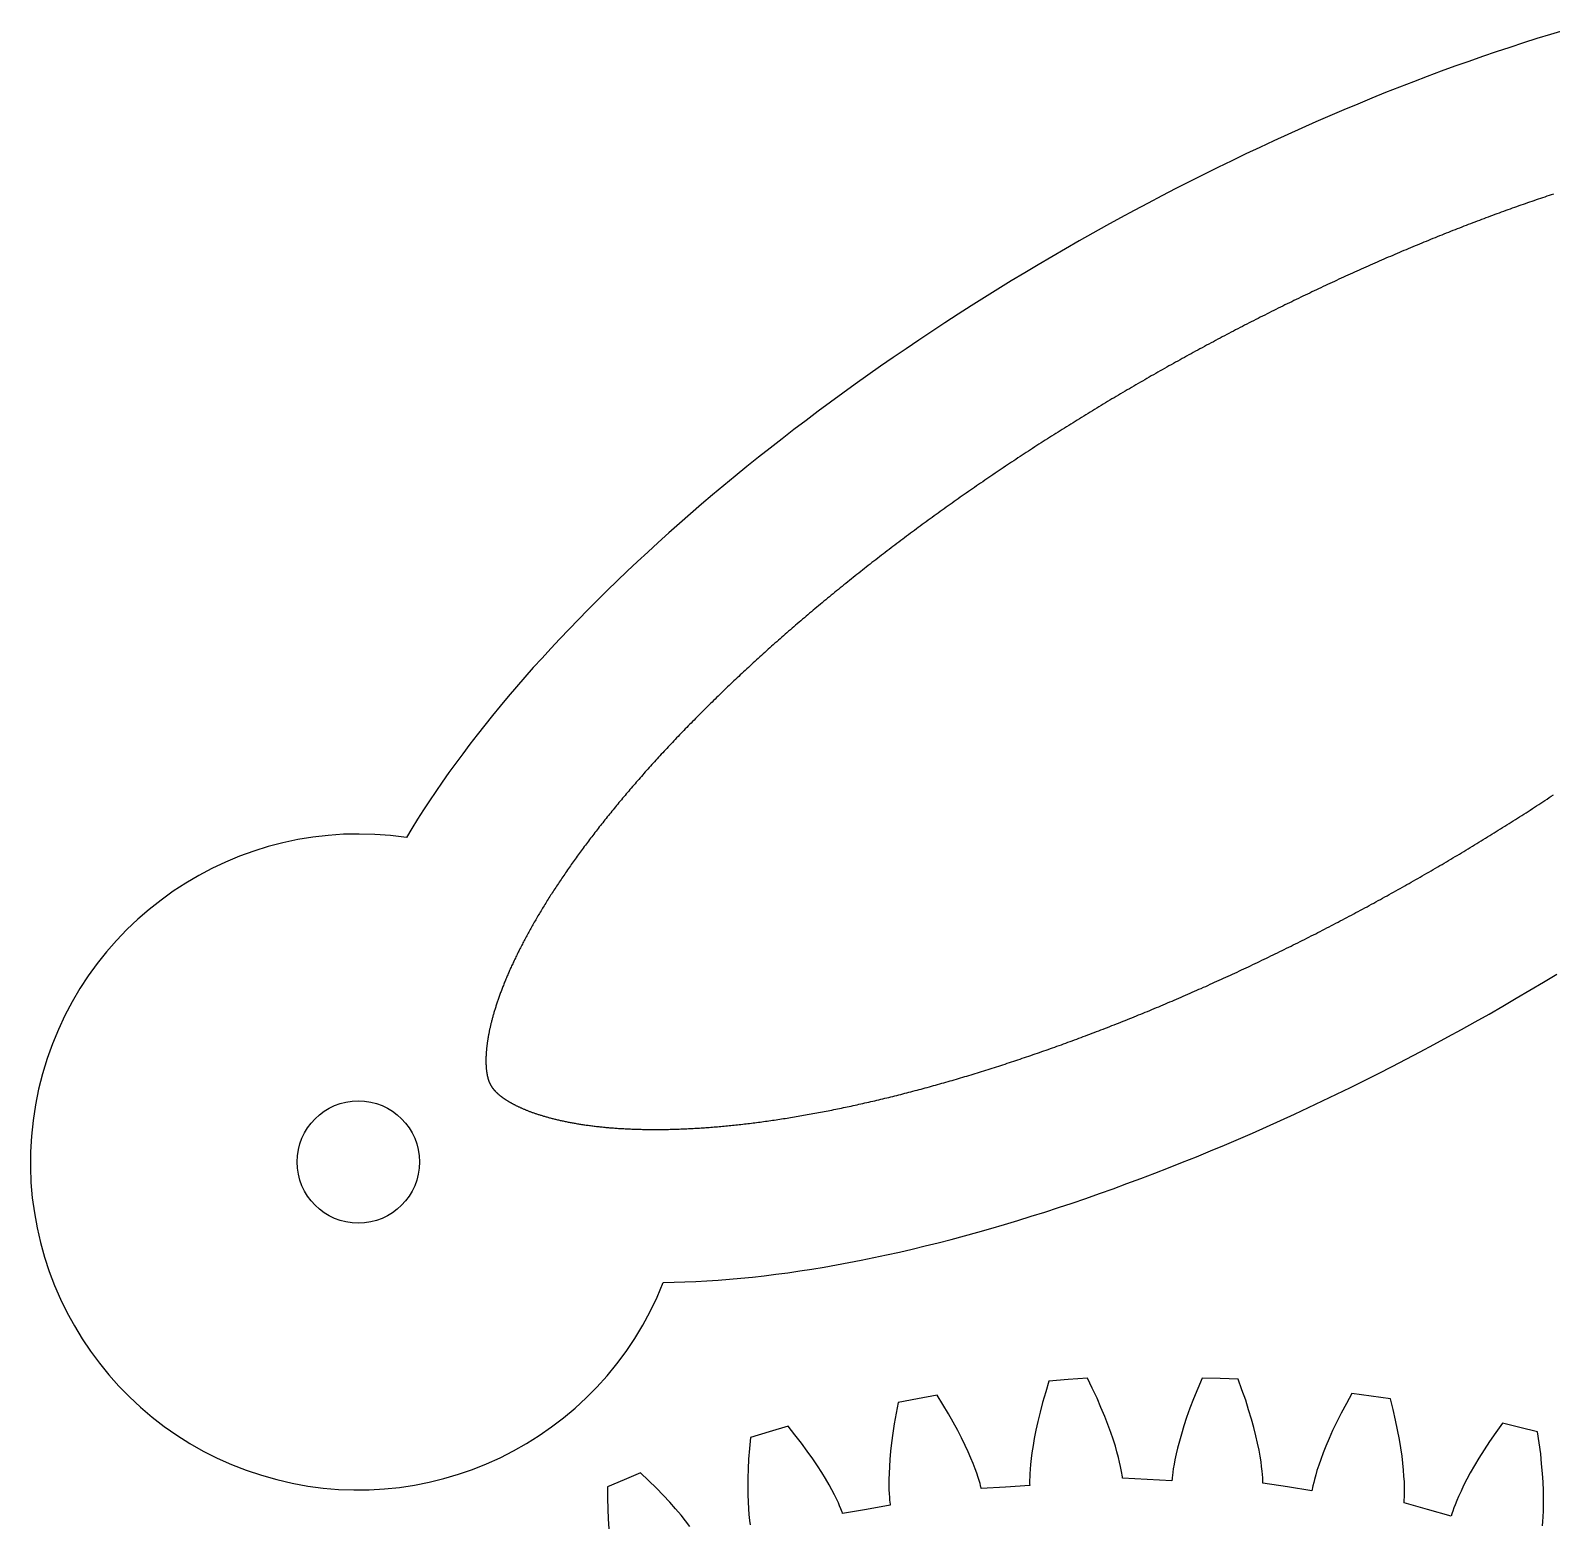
# Model space of a CAD drawing. Extents: x 0 to 210, y 0 to 154.
# Drawn here: x 0 to 69.6, y 73.4 to 141.7 of the extents above; entities that cross this region are included whole.
import ezdxf

# ---------------------------------------------------------------- set-up
doc = ezdxf.new("R2010")
doc.units = 0
doc.layers.get('0').update_dxf_attribs({"linetype": 'CONTINUOUS'})

msp = doc.modelspace()

# ---------------------------------------------------------------- linework, layer by layer
for points in [[(69.146, 73.334), (69.162, 73.544), (69.179, 73.754), (69.189, 74.024), (69.199, 74.294), (69.197, 74.625), (69.194, 74.955), (69.174, 75.345), (69.153, 75.736), (69.11, 76.184), (69.066, 76.633), (68.994, 77.139), (68.923, 77.645), (68.119, 77.839), (67.315, 78.033), (67.02, 77.616), (66.725, 77.199), (66.482, 76.82), (66.238, 76.44), (66.042, 76.103), (65.845, 75.765), (65.692, 75.472), (65.539, 75.179), (65.424, 74.934), (65.309, 74.689), (65.228, 74.495), (65.148, 74.301), (65.096, 74.16), (65.045, 74.019), (65.017, 73.933), (64.99, 73.847), (64.982, 73.818), (64.974, 73.789), (63.895, 74.092), (62.816, 74.395), (62.819, 74.424), (62.822, 74.454), (62.827, 74.543), (62.833, 74.632), (62.836, 74.781), (62.839, 74.93), (62.834, 75.138), (62.829, 75.347), (62.811, 75.614), (62.794, 75.881), (62.758, 76.207), (62.722, 76.532), (62.663, 76.915), (62.604, 77.297), (62.517, 77.736), (62.43, 78.174), (62.311, 78.665), (62.191, 79.157), (61.308, 79.272), (60.425, 79.387), (60.183, 78.942), (59.941, 78.498), (59.745, 78.097), (59.549, 77.695), (59.394, 77.341), (59.239, 76.986), (59.121, 76.681), (59.003, 76.375), (58.918, 76.121), (58.832, 75.867), (58.774, 75.667), (58.716, 75.467), (58.681, 75.322), (58.645, 75.178), (58.628, 75.09), (58.61, 75.003), (58.606, 74.973), (58.601, 74.944), (57.482, 75.122), (56.362, 75.299), (56.362, 75.33), (56.362, 75.36), (56.358, 75.451), (56.355, 75.542), (56.342, 75.693), (56.329, 75.843), (56.302, 76.054), (56.275, 76.264), (56.229, 76.533), (56.183, 76.802), (56.112, 77.127), (56.041, 77.453), (55.941, 77.834), (55.841, 78.215), (55.707, 78.649), (55.572, 79.083), (55.399, 79.568), (55.226, 80.053), (54.4, 80.074), (53.575, 80.095), (53.377, 79.619), (53.179, 79.144), (53.023, 78.717), (52.867, 78.29), (52.748, 77.915), (52.628, 77.539), (52.541, 77.218), (52.454, 76.896), (52.395, 76.63), (52.335, 76.364), (52.297, 76.155), (52.26, 75.946), (52.239, 75.796), (52.219, 75.646), (52.21, 75.556), (52.202, 75.465), (52.2, 75.435), (52.199, 75.405), (51.07, 75.461), (49.941, 75.516), (49.938, 75.546), (49.935, 75.576), (49.922, 75.666), (49.909, 75.755), (49.881, 75.903), (49.852, 76.051), (49.804, 76.256), (49.756, 76.461), (49.683, 76.722), (49.609, 76.983), (49.506, 77.298), (49.403, 77.613), (49.265, 77.979), (49.127, 78.346), (48.949, 78.761), (48.772, 79.177), (48.551, 79.639), (48.33, 80.1), (47.451, 80.032), (46.572, 79.963), (46.425, 79.472), (46.278, 78.982), (46.167, 78.544), (46.057, 78.106), (45.977, 77.722), (45.898, 77.339), (45.845, 77.012), (45.792, 76.685), (45.76, 76.416), (45.728, 76.147), (45.712, 75.936), (45.697, 75.726), (45.692, 75.576), (45.687, 75.425), (45.688, 75.335), (45.689, 75.244), (45.69, 75.214), (45.692, 75.184), (44.583, 75.117), (43.474, 75.05), (43.468, 75.078), (43.462, 75.107), (43.44, 75.192), (43.418, 75.277), (43.376, 75.417), (43.334, 75.557), (43.267, 75.75), (43.199, 75.944), (43.102, 76.188), (43.004, 76.433), (42.873, 76.726), (42.741, 77.02), (42.57, 77.36), (42.4, 77.7), (42.186, 78.083), (41.973, 78.466), (41.712, 78.89), (41.451, 79.313), (40.564, 79.149), (39.676, 78.985), (39.584, 78.496), (39.492, 78.007), (39.43, 77.573), (39.368, 77.139), (39.33, 76.76), (39.292, 76.382), (39.274, 76.061), (39.256, 75.74), (39.253, 75.476), (39.249, 75.213), (39.255, 75.008), (39.262, 74.804), (39.272, 74.658), (39.283, 74.512), (39.293, 74.425), (39.303, 74.338), (39.308, 74.309), (39.312, 74.28), (38.224, 74.092), (37.135, 73.904), (37.126, 73.931), (37.117, 73.959), (37.086, 74.041), (37.055, 74.123), (36.997, 74.257), (36.94, 74.391), (36.851, 74.576), (36.763, 74.76), (36.638, 74.991), (36.514, 75.223), (36.35, 75.499), (36.185, 75.775), (35.977, 76.092), (35.768, 76.409), (35.512, 76.764), (35.255, 77.119), (34.947, 77.508), (34.638, 77.897), (33.777, 77.638), (32.915, 77.379), (32.872, 76.884), (32.829, 76.39), (32.811, 75.952), (32.793, 75.515), (32.794, 75.135), (32.795, 74.755), (32.81, 74.435), (32.825, 74.114), (32.849, 73.852), (32.873, 73.59), (32.9, 73.388)], [(30.15, 73.314), (29.947, 73.572), (29.745, 73.83), (29.491, 74.124), (29.237, 74.418), (28.929, 74.743), (28.621, 75.068), (28.255, 75.419), (27.889, 75.771), (27.134, 75.444), (26.379, 75.118), (26.385, 74.61), (26.39, 74.103), (26.416, 73.656), (26.442, 73.209)]]:
    msp.add_lwpolyline(points)
for points in [[(70.122, 141.74, 0), (69.508, 141.555, 0), (68.891, 141.365, 0), (68.272, 141.168, 0), (67.65, 140.966, 0), (67.027, 140.758, 0), (66.401, 140.545, 0), (65.773, 140.325, 0), (65.143, 140.101, 0), (64.512, 139.87, 0), (63.879, 139.634, 0), (63.244, 139.393, 0), (62.609, 139.146, 0), (61.972, 138.894, 0), (61.334, 138.636, 0), (60.695, 138.373, 0), (60.056, 138.105, 0), (59.416, 137.832, 0), (58.775, 137.554, 0), (58.134, 137.271, 0), (57.493, 136.983, 0), (56.852, 136.69, 0), (56.211, 136.392, 0), (55.571, 136.089, 0), (54.93, 135.782, 0), (54.291, 135.47, 0), (53.651, 135.153, 0), (53.013, 134.832, 0), (52.376, 134.506, 0), (51.739, 134.177, 0), (51.104, 133.842, 0), (50.471, 133.504, 0), (49.838, 133.162, 0), (49.208, 132.815, 0), (48.579, 132.464, 0), (47.952, 132.11, 0), (47.327, 131.752, 0), (46.704, 131.39, 0), (46.084, 131.024, 0), (45.466, 130.655, 0), (44.85, 130.282, 0), (44.237, 129.905, 0), (43.627, 129.526, 0), (43.021, 129.143, 0), (42.417, 128.757, 0), (41.816, 128.367, 0), (41.219, 127.975, 0), (40.625, 127.58, 0), (40.035, 127.182, 0), (39.449, 126.781, 0), (38.866, 126.377, 0), (38.288, 125.971, 0), (37.714, 125.563, 0), (37.144, 125.152, 0), (36.578, 124.738, 0), (36.017, 124.323, 0), (35.46, 123.905, 0), (34.908, 123.485, 0), (34.361, 123.064, 0), (33.819, 122.64, 0), (33.282, 122.214, 0), (32.751, 121.787, 0), (32.225, 121.359, 0), (31.704, 120.928, 0), (31.188, 120.497, 0), (30.679, 120.064, 0), (30.175, 119.63, 0), (29.677, 119.194, 0), (29.185, 118.758, 0), (28.699, 118.321, 0), (28.22, 117.883, 0), (27.746, 117.444, 0), (27.279, 117.004, 0), (26.819, 116.564, 0), (26.365, 116.124, 0), (25.918, 115.683, 0), (25.478, 115.242, 0), (25.045, 114.8, 0), (24.619, 114.359, 0), (24.199, 113.918, 0), (23.787, 113.476, 0), (23.383, 113.035, 0), (22.985, 112.594, 0), (22.596, 112.154, 0), (22.213, 111.714, 0), (21.838, 111.275, 0), (21.471, 110.836, 0), (21.112, 110.398, 0), (20.761, 109.961, 0), (20.417, 109.525, 0), (20.082, 109.091, 0), (19.755, 108.657, 0), (19.435, 108.224, 0), (19.124, 107.793, 0), (18.822, 107.363, 0), (18.527, 106.935, 0), (18.241, 106.509, 0), (17.964, 106.084, 0), (17.695, 105.661, 0), (17.435, 105.24, 0), (17.183, 104.82, 0)], [(69.647, 134.253, 0), (69.548, 134.22, 0), (69.45, 134.187, 0), (69.351, 134.154, 0), (69.253, 134.121, 0), (69.154, 134.088, 0), (69.055, 134.054, 0), (68.956, 134.021, 0), (68.857, 133.987, 0), (68.758, 133.953, 0), (68.659, 133.919, 0), (68.56, 133.884, 0), (68.461, 133.85, 0), (68.361, 133.815, 0), (68.262, 133.78, 0), (68.162, 133.745, 0), (68.063, 133.71, 0), (67.963, 133.675, 0), (67.864, 133.639, 0), (67.764, 133.604, 0), (67.664, 133.568, 0), (67.564, 133.532, 0), (67.464, 133.496, 0), (67.364, 133.46, 0), (67.264, 133.423, 0), (67.164, 133.387, 0), (67.064, 133.35, 0), (66.963, 133.313, 0), (66.863, 133.276, 0), (66.763, 133.239, 0), (66.662, 133.202, 0), (66.562, 133.164, 0), (66.461, 133.127, 0), (66.36, 133.089, 0), (66.26, 133.051, 0), (66.159, 133.013, 0), (66.058, 132.974, 0), (65.957, 132.936, 0), (65.856, 132.897, 0), (65.755, 132.859, 0), (65.654, 132.82, 0), (65.553, 132.781, 0), (65.452, 132.741, 0), (65.351, 132.702, 0), (65.25, 132.663, 0), (65.148, 132.623, 0), (65.047, 132.583, 0), (64.945, 132.543, 0), (64.844, 132.503, 0), (64.743, 132.463, 0), (64.641, 132.422, 0), (64.54, 132.382, 0), (64.438, 132.341, 0), (64.336, 132.3, 0), (64.235, 132.259, 0), (64.133, 132.218, 0), (64.031, 132.176, 0), (63.929, 132.135, 0), (63.828, 132.093, 0), (63.726, 132.051, 0), (63.624, 132.009, 0), (63.522, 131.967, 0), (63.42, 131.925, 0), (63.318, 131.883, 0), (63.216, 131.84, 0), (63.114, 131.797, 0), (63.011, 131.755, 0), (62.909, 131.712, 0), (62.807, 131.668, 0), (62.705, 131.625, 0), (62.603, 131.582, 0), (62.5, 131.538, 0), (62.398, 131.494, 0), (62.296, 131.451, 0), (62.193, 131.407, 0), (62.091, 131.362, 0), (61.989, 131.318, 0), (61.886, 131.274, 0), (61.784, 131.229, 0), (61.681, 131.184, 0), (61.579, 131.14, 0), (61.476, 131.095, 0), (61.374, 131.049, 0), (61.271, 131.004, 0), (61.169, 130.959, 0), (61.066, 130.913, 0), (60.963, 130.868, 0), (60.861, 130.822, 0), (60.758, 130.776, 0), (60.655, 130.73, 0), (60.553, 130.683, 0), (60.45, 130.637, 0), (60.347, 130.59, 0), (60.245, 130.544, 0), (60.142, 130.497, 0), (60.039, 130.45, 0), (59.937, 130.403, 0), (59.834, 130.356, 0), (59.731, 130.308, 0), (59.628, 130.261, 0), (59.526, 130.213, 0), (59.423, 130.165, 0), (59.32, 130.117, 0), (59.217, 130.069, 0), (59.114, 130.021, 0), (59.012, 129.973, 0), (58.909, 129.924, 0), (58.806, 129.876, 0), (58.703, 129.827, 0), (58.601, 129.778, 0), (58.498, 129.729, 0), (58.395, 129.68, 0), (58.292, 129.631, 0), (58.19, 129.582, 0), (58.087, 129.532, 0), (57.984, 129.482, 0), (57.881, 129.433, 0), (57.779, 129.383, 0), (57.676, 129.333, 0), (57.573, 129.283, 0), (57.47, 129.232, 0), (57.368, 129.182, 0), (57.265, 129.131, 0), (57.162, 129.081, 0), (57.06, 129.03, 0), (56.957, 128.979, 0), (56.854, 128.928, 0), (56.752, 128.877, 0), (56.649, 128.825, 0), (56.547, 128.774, 0), (56.444, 128.723, 0), (56.341, 128.671, 0), (56.239, 128.619, 0), (56.136, 128.567, 0), (56.034, 128.515, 0), (55.931, 128.463, 0), (55.829, 128.411, 0), (55.727, 128.358, 0), (55.624, 128.306, 0), (55.522, 128.253, 0), (55.419, 128.2, 0), (55.317, 128.147, 0), (55.215, 128.094, 0), (55.112, 128.041, 0), (55.01, 127.988, 0), (54.908, 127.934, 0), (54.806, 127.881, 0), (54.704, 127.827, 0), (54.602, 127.773, 0), (54.499, 127.719, 0), (54.398, 127.665, 0), (54.295, 127.611, 0), (54.194, 127.557, 0), (54.092, 127.503, 0), (53.99, 127.448, 0), (53.888, 127.394, 0), (53.786, 127.339, 0), (53.684, 127.284, 0), (53.582, 127.229, 0), (53.481, 127.174, 0), (53.379, 127.119, 0), (53.277, 127.064, 0), (53.176, 127.008, 0), (53.074, 126.953, 0), (52.973, 126.897, 0), (52.871, 126.841, 0), (52.77, 126.786, 0), (52.668, 126.73, 0), (52.567, 126.674, 0), (52.466, 126.617, 0), (52.364, 126.561, 0), (52.263, 126.505, 0), (52.162, 126.448, 0), (52.061, 126.392, 0), (51.96, 126.335, 0), (51.859, 126.278, 0), (51.758, 126.221, 0), (51.657, 126.164, 0), (51.556, 126.107, 0), (51.456, 126.05, 0), (51.355, 125.992, 0), (51.254, 125.935, 0), (51.154, 125.877, 0), (51.053, 125.819, 0), (50.953, 125.762, 0), (50.852, 125.704, 0), (50.752, 125.646, 0), (50.651, 125.588, 0), (50.551, 125.529, 0), (50.451, 125.471, 0), (50.351, 125.413, 0), (50.251, 125.354, 0), (50.151, 125.296, 0), (50.051, 125.237, 0), (49.951, 125.178, 0), (49.851, 125.119, 0), (49.751, 125.06, 0), (49.652, 125.001, 0), (49.552, 124.942, 0), (49.453, 124.883, 0), (49.353, 124.823, 0), (49.254, 124.764, 0), (49.154, 124.704, 0), (49.055, 124.645, 0), (48.956, 124.585, 0), (48.857, 124.525, 0), (48.758, 124.465, 0), (48.659, 124.405, 0), (48.56, 124.345, 0), (48.461, 124.284, 0), (48.362, 124.224, 0), (48.264, 124.164, 0), (48.165, 124.103, 0), (48.067, 124.043, 0), (47.968, 123.982, 0), (47.87, 123.921, 0), (47.772, 123.86, 0), (47.673, 123.799, 0), (47.575, 123.738, 0), (47.477, 123.677, 0), (47.379, 123.616, 0), (47.282, 123.554, 0), (47.184, 123.493, 0), (47.086, 123.431, 0), (46.989, 123.37, 0), (46.891, 123.308, 0), (46.794, 123.246, 0), (46.696, 123.185, 0), (46.599, 123.123, 0), (46.502, 123.061, 0), (46.405, 122.999, 0), (46.308, 122.936, 0), (46.211, 122.874, 0), (46.114, 122.812, 0), (46.018, 122.749, 0), (45.921, 122.687, 0), (45.825, 122.624, 0), (45.728, 122.562, 0), (45.632, 122.499, 0), (45.536, 122.436, 0), (45.44, 122.373, 0), (45.344, 122.31, 0), (45.248, 122.247, 0), (45.152, 122.184, 0), (45.056, 122.121, 0), (44.961, 122.057, 0), (44.865, 121.994, 0), (44.77, 121.93, 0), (44.675, 121.867, 0), (44.579, 121.803, 0), (44.484, 121.74, 0), (44.389, 121.676, 0), (44.294, 121.612, 0), (44.2, 121.548, 0), (44.105, 121.484, 0), (44.011, 121.42, 0), (43.916, 121.356, 0), (43.822, 121.292, 0), (43.728, 121.227, 0), (43.634, 121.163, 0), (43.54, 121.099, 0), (43.446, 121.034, 0), (43.352, 120.97, 0), (43.258, 120.905, 0), (43.165, 120.84, 0), (43.072, 120.776, 0), (42.978, 120.711, 0), (42.885, 120.646, 0), (42.792, 120.581, 0), (42.699, 120.516, 0), (42.606, 120.451, 0), (42.514, 120.386, 0), (42.421, 120.32, 0), (42.329, 120.255, 0), (42.236, 120.19, 0), (42.144, 120.124, 0), (42.052, 120.059, 0), (41.96, 119.993, 0), (41.868, 119.928, 0), (41.776, 119.862, 0), (41.685, 119.797, 0), (41.593, 119.731, 0), (41.502, 119.665, 0), (41.411, 119.599, 0), (41.32, 119.533, 0), (41.229, 119.467, 0), (41.138, 119.401, 0), (41.047, 119.335, 0), (40.957, 119.269, 0), (40.867, 119.203, 0), (40.776, 119.136, 0), (40.686, 119.07, 0), (40.596, 119.004, 0), (40.506, 118.937, 0), (40.416, 118.871, 0), (40.327, 118.804, 0), (40.237, 118.738, 0), (40.148, 118.671, 0), (40.059, 118.604, 0), (39.97, 118.538, 0), (39.881, 118.471, 0), (39.792, 118.404, 0), (39.703, 118.337, 0), (39.615, 118.27, 0), (39.526, 118.203, 0), (39.438, 118.136, 0), (39.35, 118.069, 0), (39.262, 118.002, 0), (39.174, 117.935, 0), (39.087, 117.868, 0), (38.999, 117.801, 0), (38.912, 117.733, 0), (38.825, 117.666, 0), (38.738, 117.599, 0), (38.651, 117.531, 0), (38.564, 117.464, 0), (38.477, 117.396, 0), (38.391, 117.329, 0), (38.304, 117.261, 0), (38.218, 117.194, 0), (38.132, 117.126, 0), (38.046, 117.058, 0), (37.961, 116.991, 0), (37.875, 116.923, 0), (37.79, 116.855, 0), (37.705, 116.787, 0), (37.619, 116.719, 0), (37.535, 116.652, 0), (37.45, 116.584, 0), (37.365, 116.516, 0), (37.281, 116.448, 0), (37.196, 116.38, 0), (37.112, 116.312, 0), (37.028, 116.243, 0), (36.944, 116.175, 0), (36.861, 116.107, 0), (36.777, 116.039, 0), (36.694, 115.971, 0), (36.611, 115.903, 0), (36.528, 115.834, 0), (36.445, 115.766, 0), (36.362, 115.698, 0), (36.28, 115.629, 0), (36.197, 115.561, 0), (36.115, 115.493, 0), (36.033, 115.424, 0), (35.951, 115.356, 0), (35.87, 115.287, 0), (35.788, 115.219, 0), (35.707, 115.15, 0), (35.626, 115.082, 0), (35.545, 115.013, 0), (35.464, 114.945, 0), (35.383, 114.876, 0), (35.303, 114.808, 0), (35.222, 114.739, 0), (35.142, 114.67, 0), (35.062, 114.602, 0), (34.983, 114.533, 0), (34.903, 114.464, 0), (34.824, 114.395, 0), (34.744, 114.327, 0), (34.665, 114.258, 0), (34.586, 114.189, 0), (34.508, 114.12, 0), (34.429, 114.052, 0), (34.351, 113.983, 0), (34.273, 113.914, 0), (34.195, 113.845, 0), (34.117, 113.776, 0), (34.039, 113.707, 0), (33.962, 113.639, 0), (33.885, 113.57, 0), (33.808, 113.501, 0), (33.731, 113.432, 0), (33.654, 113.363, 0), (33.578, 113.294, 0), (33.501, 113.225, 0), (33.425, 113.156, 0), (33.349, 113.087, 0), (33.273, 113.019, 0), (33.198, 112.95, 0), (33.123, 112.881, 0), (33.047, 112.812, 0), (32.972, 112.743, 0), (32.898, 112.674, 0), (32.823, 112.605, 0), (32.748, 112.536, 0), (32.674, 112.467, 0), (32.6, 112.398, 0), (32.526, 112.329, 0), (32.453, 112.261, 0), (32.379, 112.192, 0), (32.306, 112.123, 0), (32.233, 112.054, 0), (32.16, 111.985, 0), (32.087, 111.916, 0), (32.015, 111.847, 0), (31.943, 111.778, 0), (31.871, 111.709, 0), (31.799, 111.641, 0), (31.727, 111.572, 0), (31.656, 111.503, 0), (31.584, 111.434, 0), (31.513, 111.365, 0), (31.442, 111.297, 0), (31.372, 111.228, 0), (31.301, 111.159, 0), (31.231, 111.09, 0), (31.161, 111.022, 0), (31.091, 110.953, 0), (31.021, 110.884, 0), (30.952, 110.816, 0), (30.883, 110.747, 0), (30.814, 110.678, 0), (30.745, 110.61, 0), (30.676, 110.541, 0), (30.608, 110.472, 0), (30.54, 110.404, 0), (30.472, 110.335, 0), (30.404, 110.267, 0), (30.336, 110.198, 0), (30.269, 110.13, 0), (30.202, 110.061, 0), (30.135, 109.993, 0), (30.068, 109.925, 0), (30.002, 109.856, 0), (29.935, 109.788, 0), (29.869, 109.72, 0), (29.803, 109.651, 0), (29.738, 109.583, 0), (29.672, 109.515, 0), (29.607, 109.447, 0), (29.542, 109.379, 0), (29.477, 109.31, 0), (29.413, 109.242, 0), (29.348, 109.174, 0), (29.284, 109.106, 0), (29.22, 109.038, 0), (29.157, 108.97, 0), (29.093, 108.902, 0), (29.03, 108.834, 0), (28.967, 108.767, 0), (28.904, 108.699, 0), (28.841, 108.631, 0), (28.779, 108.563, 0), (28.717, 108.496, 0), (28.655, 108.428, 0), (28.593, 108.36, 0), (28.532, 108.293, 0), (28.47, 108.225, 0), (28.409, 108.158, 0), (28.349, 108.09, 0), (28.288, 108.023, 0), (28.228, 107.956, 0), (28.168, 107.888, 0), (28.108, 107.821, 0), (28.048, 107.754, 0), (27.989, 107.687, 0), (27.929, 107.619, 0), (27.87, 107.552, 0), (27.812, 107.485, 0), (27.753, 107.418, 0), (27.695, 107.351, 0), (27.637, 107.285, 0), (27.579, 107.218, 0), (27.521, 107.151, 0), (27.464, 107.084, 0), (27.407, 107.018, 0), (27.35, 106.951, 0), (27.294, 106.885, 0), (27.237, 106.818, 0), (27.181, 106.752, 0), (27.125, 106.685, 0), (27.069, 106.619, 0), (27.014, 106.553, 0), (26.959, 106.487, 0), (26.904, 106.421, 0), (26.849, 106.354, 0), (26.794, 106.289, 0), (26.74, 106.223, 0), (26.686, 106.157, 0), (26.632, 106.091, 0), (26.579, 106.025, 0), (26.525, 105.96, 0), (26.472, 105.894, 0), (26.419, 105.829, 0), (26.367, 105.763, 0), (26.314, 105.698, 0), (26.262, 105.633, 0), (26.21, 105.567, 0), (26.159, 105.502, 0), (26.108, 105.437, 0), (26.056, 105.372, 0), (26.005, 105.307, 0), (25.955, 105.242, 0), (25.904, 105.178, 0), (25.854, 105.113, 0), (25.804, 105.048, 0), (25.755, 104.984, 0), (25.705, 104.92, 0), (25.656, 104.855, 0), (25.607, 104.791, 0), (25.558, 104.727, 0), (25.51, 104.663, 0), (25.461, 104.599, 0), (25.413, 104.535, 0), (25.366, 104.471, 0), (25.318, 104.407, 0), (25.271, 104.344, 0), (25.224, 104.28, 0), (25.177, 104.217, 0), (25.131, 104.153, 0), (25.084, 104.09, 0), (25.038, 104.027, 0), (24.993, 103.964, 0), (24.947, 103.901, 0), (24.902, 103.838, 0), (24.857, 103.775, 0), (24.812, 103.712, 0), (24.768, 103.65, 0), (24.724, 103.587, 0), (24.68, 103.525, 0), (24.636, 103.463, 0), (24.592, 103.401, 0), (24.549, 103.339, 0), (24.506, 103.277, 0), (24.463, 103.215, 0), (24.421, 103.153, 0), (24.379, 103.091, 0), (24.337, 103.03, 0), (24.295, 102.968, 0), (24.254, 102.907, 0), (24.212, 102.846, 0), (24.172, 102.785, 0), (24.131, 102.724, 0), (24.09, 102.663, 0), (24.05, 102.602, 0), (24.01, 102.541, 0), (23.971, 102.481, 0), (23.931, 102.42, 0), (23.892, 102.36, 0), (23.853, 102.3, 0), (23.815, 102.24, 0), (23.776, 102.18, 0), (23.738, 102.12, 0), (23.701, 102.06, 0), (23.663, 102.001, 0), (23.626, 101.941, 0), (23.589, 101.882, 0), (23.552, 101.823, 0), (23.515, 101.764, 0), (23.479, 101.705, 0), (23.443, 101.646, 0), (23.407, 101.587, 0), (23.372, 101.529, 0), (23.337, 101.47, 0), (23.302, 101.412, 0), (23.267, 101.354, 0), (23.232, 101.296, 0), (23.198, 101.238, 0), (23.164, 101.181, 0), (23.131, 101.123, 0), (23.097, 101.066, 0), (23.064, 101.008, 0), (23.031, 100.951, 0), (22.998, 100.894, 0), (22.966, 100.837, 0), (22.934, 100.781, 0), (22.902, 100.724, 0), (22.87, 100.668, 0), (22.839, 100.611, 0), (22.808, 100.555, 0), (22.777, 100.499, 0), (22.746, 100.443, 0), (22.716, 100.388, 0), (22.686, 100.332, 0), (22.656, 100.277, 0), (22.627, 100.222, 0), (22.597, 100.167, 0), (22.568, 100.112, 0), (22.539, 100.057, 0), (22.511, 100.003, 0), (22.483, 99.948, 0), (22.455, 99.894, 0), (22.427, 99.84, 0), (22.399, 99.786, 0), (22.372, 99.733, 0), (22.345, 99.679, 0), (22.318, 99.626, 0), (22.292, 99.573, 0), (22.265, 99.52, 0), (22.24, 99.467, 0), (22.214, 99.414, 0), (22.188, 99.362, 0), (22.163, 99.309, 0), (22.138, 99.257, 0), (22.113, 99.205, 0), (22.089, 99.154, 0), (22.065, 99.102, 0), (22.041, 99.051, 0), (22.017, 98.999, 0), (21.994, 98.948, 0), (21.971, 98.898, 0), (21.948, 98.847, 0), (21.925, 98.797, 0), (21.903, 98.746, 0), (21.881, 98.696, 0), (21.859, 98.646, 0), (21.837, 98.597, 0), (21.816, 98.547, 0), (21.795, 98.498, 0), (21.774, 98.449, 0), (21.753, 98.4, 0), (21.733, 98.351, 0), (21.713, 98.303, 0), (21.693, 98.254, 0), (21.673, 98.206, 0), (21.654, 98.158, 0), (21.635, 98.111, 0), (21.616, 98.063, 0), (21.597, 98.016, 0), (21.579, 97.969, 0), (21.561, 97.922, 0), (21.543, 97.875, 0), (21.525, 97.829, 0), (21.508, 97.783, 0), (21.491, 97.737, 0), (21.474, 97.691, 0), (21.457, 97.645, 0), (21.441, 97.6, 0), (21.425, 97.555, 0), (21.409, 97.51, 0), (21.393, 97.465, 0), (21.378, 97.421, 0), (21.363, 97.377, 0), (21.348, 97.333, 0), (21.333, 97.289, 0), (21.319, 97.245, 0), (21.304, 97.202, 0), (21.29, 97.159, 0), (21.276, 97.116, 0), (21.263, 97.074, 0), (21.25, 97.031, 0), (21.237, 96.989, 0), (21.224, 96.947, 0), (21.211, 96.906, 0), (21.199, 96.864, 0), (21.186, 96.823, 0), (21.174, 96.782, 0), (21.163, 96.741, 0), (21.151, 96.701, 0), (21.14, 96.661, 0), (21.129, 96.621, 0), (21.118, 96.581, 0), (21.107, 96.541, 0), (21.097, 96.502, 0), (21.087, 96.463, 0), (21.077, 96.424, 0), (21.067, 96.386, 0), (21.057, 96.348, 0), (21.048, 96.31, 0), (21.039, 96.272, 0), (21.03, 96.235, 0), (21.021, 96.198, 0), (21.013, 96.161, 0), (21.004, 96.124, 0), (20.996, 96.088, 0), (20.988, 96.051, 0), (20.981, 96.016, 0), (20.973, 95.98, 0), (20.966, 95.945, 0), (20.959, 95.909, 0), (20.952, 95.875, 0), (20.945, 95.84, 0), (20.939, 95.806, 0), (20.933, 95.772, 0), (20.926, 95.738, 0), (20.921, 95.705, 0), (20.915, 95.672, 0), (20.909, 95.639, 0), (20.904, 95.606, 0), (20.899, 95.574, 0), (20.894, 95.542, 0), (20.889, 95.51, 0), (20.884, 95.479, 0), (20.88, 95.447, 0), (20.875, 95.416, 0), (20.871, 95.386, 0), (20.867, 95.355, 0), (20.864, 95.325, 0), (20.86, 95.295, 0), (20.857, 95.266, 0), (20.853, 95.237, 0), (20.85, 95.207, 0), (20.847, 95.179, 0), (20.844, 95.15, 0), (20.841, 95.122, 0), (20.839, 95.094, 0), (20.837, 95.067, 0), (20.834, 95.039, 0), (20.832, 95.012, 0), (20.83, 94.985, 0), (20.828, 94.959, 0), (20.827, 94.933, 0), (20.825, 94.906, 0), (20.824, 94.881, 0), (20.823, 94.855, 0), (20.821, 94.83, 0), (20.82, 94.805, 0), (20.82, 94.781, 0), (20.819, 94.757, 0), (20.818, 94.732, 0), (20.818, 94.709, 0), (20.817, 94.685, 0), (20.817, 94.662, 0), (20.817, 94.639, 0), (20.817, 94.617, 0), (20.817, 94.594, 0), (20.817, 94.572, 0), (20.817, 94.55, 0), (20.817, 94.529, 0), (20.818, 94.507, 0), (20.819, 94.487, 0), (20.819, 94.466, 0), (20.82, 94.445, 0), (20.821, 94.425, 0), (20.822, 94.406, 0), (20.823, 94.386, 0), (20.824, 94.367, 0), (20.825, 94.348, 0), (20.826, 94.329, 0), (20.828, 94.31, 0), (20.829, 94.292, 0), (20.831, 94.274, 0), (20.832, 94.257, 0), (20.834, 94.239, 0), (20.836, 94.222, 0), (20.837, 94.205, 0), (20.839, 94.188, 0), (20.841, 94.172, 0), (20.843, 94.156, 0), (20.845, 94.139, 0), (20.847, 94.124, 0), (20.849, 94.108, 0), (20.852, 94.093, 0), (20.854, 94.078, 0), (20.856, 94.063, 0), (20.858, 94.049, 0), (20.861, 94.034, 0), (20.863, 94.02, 0), (20.866, 94.006, 0), (20.868, 93.993, 0), (20.871, 93.979, 0), (20.873, 93.966, 0), (20.876, 93.953, 0), (20.878, 93.94, 0), (20.881, 93.928, 0), (20.884, 93.915, 0), (20.887, 93.903, 0), (20.889, 93.891, 0), (20.892, 93.879, 0), (20.895, 93.868, 0), (20.898, 93.856, 0), (20.901, 93.845, 0), (20.904, 93.834, 0), (20.906, 93.823, 0), (20.909, 93.813, 0), (20.912, 93.802, 0), (20.915, 93.792, 0), (20.918, 93.782, 0), (20.921, 93.772, 0), (20.924, 93.763, 0), (20.927, 93.753, 0), (20.93, 93.743, 0), (20.933, 93.734, 0), (20.936, 93.725, 0), (20.939, 93.716, 0), (20.942, 93.707, 0), (20.945, 93.699, 0), (20.948, 93.69, 0), (20.951, 93.682, 0), (20.954, 93.673, 0), (20.957, 93.665, 0), (20.96, 93.657, 0), (20.963, 93.649, 0), (20.966, 93.641, 0), (20.97, 93.633, 0), (20.973, 93.626, 0), (20.976, 93.618, 0), (20.979, 93.611, 0), (20.982, 93.603, 0), (20.985, 93.596, 0), (20.989, 93.589, 0), (20.992, 93.582, 0), (20.995, 93.575, 0), (20.999, 93.568, 0), (21.002, 93.561, 0), (21.005, 93.554, 0), (21.009, 93.548, 0), (21.012, 93.541, 0), (21.015, 93.534, 0), (21.019, 93.528, 0), (21.022, 93.521, 0), (21.026, 93.515, 0), (21.029, 93.508, 0), (21.033, 93.502, 0), (21.036, 93.496, 0), (21.04, 93.489, 0), (21.044, 93.483, 0)], [(21.044, 93.483, 0), (21.047, 93.477, 0), (21.051, 93.47, 0), (21.055, 93.464, 0), (21.058, 93.458, 0), (21.062, 93.452, 0), (21.066, 93.445, 0), (21.07, 93.439, 0), (21.074, 93.433, 0), (21.078, 93.427, 0), (21.082, 93.42, 0), (21.086, 93.414, 0), (21.09, 93.408, 0), (21.095, 93.401, 0), (21.099, 93.395, 0), (21.104, 93.389, 0), (21.108, 93.382, 0), (21.113, 93.376, 0), (21.117, 93.37, 0), (21.122, 93.363, 0), (21.127, 93.357, 0), (21.132, 93.35, 0), (21.137, 93.344, 0), (21.142, 93.337, 0), (21.147, 93.331, 0), (21.152, 93.324, 0), (21.158, 93.317, 0), (21.163, 93.31, 0), (21.169, 93.304, 0), (21.175, 93.297, 0), (21.181, 93.29, 0), (21.187, 93.283, 0), (21.193, 93.276, 0), (21.199, 93.269, 0), (21.206, 93.262, 0), (21.212, 93.254, 0), (21.219, 93.247, 0), (21.226, 93.24, 0), (21.233, 93.232, 0), (21.24, 93.225, 0), (21.247, 93.217, 0), (21.255, 93.21, 0), (21.262, 93.202, 0), (21.27, 93.194, 0), (21.278, 93.186, 0), (21.286, 93.178, 0), (21.294, 93.17, 0), (21.303, 93.162, 0), (21.311, 93.154, 0), (21.32, 93.145, 0), (21.329, 93.137, 0), (21.338, 93.129, 0), (21.348, 93.12, 0), (21.357, 93.111, 0), (21.367, 93.103, 0), (21.377, 93.094, 0), (21.387, 93.085, 0), (21.397, 93.076, 0), (21.408, 93.067, 0), (21.419, 93.058, 0), (21.43, 93.049, 0), (21.441, 93.04, 0), (21.452, 93.031, 0), (21.464, 93.021, 0), (21.476, 93.012, 0), (21.488, 93.002, 0), (21.5, 92.993, 0), (21.513, 92.983, 0), (21.526, 92.973, 0), (21.539, 92.963, 0), (21.552, 92.954, 0), (21.566, 92.944, 0), (21.579, 92.934, 0), (21.593, 92.924, 0), (21.608, 92.913, 0), (21.622, 92.903, 0), (21.637, 92.893, 0), (21.652, 92.882, 0), (21.668, 92.872, 0), (21.683, 92.862, 0), (21.699, 92.851, 0), (21.715, 92.84, 0), (21.732, 92.83, 0), (21.748, 92.819, 0), (21.765, 92.808, 0), (21.783, 92.797, 0), (21.8, 92.786, 0), (21.818, 92.775, 0), (21.836, 92.764, 0), (21.855, 92.753, 0), (21.873, 92.742, 0), (21.892, 92.731, 0), (21.912, 92.72, 0), (21.931, 92.709, 0), (21.951, 92.697, 0), (21.971, 92.686, 0), (21.992, 92.674, 0), (22.013, 92.663, 0), (22.034, 92.652, 0), (22.055, 92.64, 0), (22.077, 92.629, 0), (22.099, 92.617, 0), (22.121, 92.606, 0), (22.144, 92.594, 0), (22.167, 92.582, 0), (22.19, 92.571, 0), (22.213, 92.559, 0), (22.237, 92.547, 0), (22.262, 92.536, 0), (22.286, 92.524, 0), (22.311, 92.512, 0), (22.336, 92.5, 0), (22.361, 92.489, 0), (22.387, 92.477, 0), (22.413, 92.465, 0), (22.439, 92.453, 0), (22.466, 92.442, 0), (22.493, 92.43, 0), (22.521, 92.418, 0), (22.548, 92.406, 0), (22.576, 92.394, 0), (22.605, 92.383, 0), (22.633, 92.371, 0), (22.662, 92.359, 0), (22.692, 92.347, 0), (22.721, 92.336, 0), (22.751, 92.324, 0), (22.782, 92.312, 0), (22.812, 92.3, 0), (22.843, 92.289, 0), (22.875, 92.277, 0), (22.906, 92.266, 0), (22.938, 92.254, 0), (22.97, 92.242, 0), (23.003, 92.231, 0), (23.036, 92.219, 0), (23.069, 92.208, 0), (23.103, 92.197, 0), (23.137, 92.185, 0), (23.171, 92.174, 0), (23.206, 92.162, 0), (23.24, 92.151, 0), (23.276, 92.14, 0), (23.311, 92.129, 0), (23.347, 92.118, 0), (23.383, 92.106, 0), (23.42, 92.095, 0), (23.457, 92.084, 0), (23.494, 92.073, 0), (23.531, 92.062, 0), (23.569, 92.052, 0), (23.607, 92.041, 0), (23.646, 92.03, 0), (23.685, 92.019, 0), (23.724, 92.009, 0), (23.763, 91.998, 0), (23.803, 91.988, 0), (23.843, 91.978, 0), (23.884, 91.967, 0), (23.924, 91.957, 0), (23.966, 91.947, 0), (24.007, 91.937, 0), (24.049, 91.927, 0), (24.091, 91.917, 0), (24.133, 91.907, 0), (24.176, 91.897, 0), (24.219, 91.887, 0), (24.262, 91.877, 0), (24.306, 91.868, 0), (24.35, 91.859, 0), (24.395, 91.849, 0), (24.439, 91.84, 0), (24.484, 91.831, 0), (24.529, 91.822, 0), (24.575, 91.812, 0), (24.621, 91.803, 0), (24.667, 91.795, 0), (24.714, 91.786, 0), (24.761, 91.777, 0), (24.808, 91.769, 0), (24.855, 91.76, 0), (24.903, 91.752, 0), (24.951, 91.744, 0), (24.999, 91.735, 0), (25.048, 91.727, 0), (25.097, 91.719, 0), (25.146, 91.712, 0), (25.196, 91.704, 0), (25.246, 91.696, 0), (25.296, 91.689, 0), (25.347, 91.681, 0), (25.398, 91.674, 0), (25.449, 91.667, 0), (25.5, 91.66, 0), (25.552, 91.653, 0), (25.604, 91.646, 0), (25.656, 91.639, 0), (25.709, 91.632, 0), (25.762, 91.626, 0), (25.815, 91.62, 0), (25.869, 91.613, 0), (25.923, 91.607, 0), (25.977, 91.601, 0), (26.031, 91.595, 0), (26.086, 91.59, 0), (26.141, 91.584, 0), (26.196, 91.578, 0), (26.252, 91.573, 0), (26.308, 91.568, 0), (26.364, 91.563, 0), (26.42, 91.558, 0), (26.477, 91.553, 0), (26.534, 91.548, 0), (26.592, 91.543, 0), (26.649, 91.539, 0), (26.707, 91.535, 0), (26.765, 91.531, 0), (26.824, 91.526, 0), (26.882, 91.522, 0), (26.941, 91.519, 0), (27.001, 91.515, 0), (27.06, 91.512, 0), (27.12, 91.508, 0), (27.18, 91.505, 0), (27.241, 91.502, 0), (27.301, 91.499, 0), (27.362, 91.496, 0), (27.424, 91.493, 0), (27.485, 91.491, 0), (27.547, 91.488, 0), (27.609, 91.486, 0), (27.671, 91.484, 0), (27.734, 91.482, 0), (27.796, 91.48, 0), (27.86, 91.479, 0), (27.923, 91.477, 0), (27.986, 91.476, 0), (28.05, 91.474, 0), (28.114, 91.473, 0), (28.179, 91.472, 0), (28.244, 91.472, 0), (28.308, 91.471, 0), (28.374, 91.47, 0), (28.439, 91.47, 0), (28.505, 91.47, 0), (28.571, 91.47, 0), (28.637, 91.47, 0), (28.703, 91.47, 0), (28.77, 91.471, 0), (28.837, 91.471, 0), (28.904, 91.472, 0), (28.972, 91.473, 0), (29.039, 91.474, 0), (29.107, 91.475, 0), (29.175, 91.476, 0), (29.244, 91.478, 0), (29.313, 91.479, 0), (29.382, 91.481, 0), (29.451, 91.483, 0), (29.52, 91.485, 0), (29.59, 91.487, 0), (29.66, 91.49, 0), (29.73, 91.493, 0), (29.8, 91.495, 0), (29.871, 91.498, 0), (29.942, 91.501, 0), (30.013, 91.504, 0), (30.084, 91.508, 0), (30.156, 91.511, 0), (30.227, 91.515, 0), (30.299, 91.519, 0), (30.372, 91.523, 0), (30.444, 91.528, 0), (30.517, 91.532, 0), (30.59, 91.536, 0), (30.663, 91.541, 0), (30.736, 91.546, 0), (30.81, 91.551, 0), (30.884, 91.556, 0), (30.958, 91.562, 0), (31.032, 91.567, 0), (31.107, 91.573, 0), (31.181, 91.579, 0), (31.256, 91.585, 0), (31.331, 91.591, 0), (31.407, 91.598, 0), (31.482, 91.604, 0), (31.558, 91.611, 0), (31.634, 91.618, 0), (31.71, 91.625, 0), (31.787, 91.632, 0), (31.864, 91.639, 0), (31.94, 91.647, 0), (32.017, 91.655, 0), (32.095, 91.663, 0), (32.172, 91.671, 0), (32.25, 91.679, 0), (32.328, 91.687, 0), (32.406, 91.696, 0), (32.484, 91.705, 0), (32.563, 91.714, 0), (32.642, 91.723, 0), (32.721, 91.732, 0), (32.8, 91.741, 0), (32.879, 91.751, 0), (32.959, 91.761, 0), (33.038, 91.771, 0), (33.118, 91.781, 0), (33.198, 91.791, 0), (33.279, 91.802, 0), (33.359, 91.812, 0), (33.44, 91.823, 0), (33.521, 91.834, 0), (33.602, 91.845, 0), (33.683, 91.856, 0), (33.765, 91.868, 0), (33.846, 91.879, 0), (33.928, 91.891, 0), (34.01, 91.903, 0), (34.092, 91.915, 0), (34.175, 91.928, 0), (34.257, 91.94, 0), (34.34, 91.953, 0), (34.423, 91.966, 0), (34.506, 91.979, 0), (34.59, 91.992, 0), (34.673, 92.005, 0), (34.757, 92.019, 0), (34.841, 92.032, 0), (34.925, 92.046, 0), (35.009, 92.061, 0), (35.093, 92.075, 0), (35.178, 92.089, 0), (35.263, 92.104, 0), (35.347, 92.118, 0), (35.433, 92.133, 0), (35.518, 92.148, 0), (35.603, 92.164, 0), (35.689, 92.179, 0), (35.775, 92.195, 0), (35.861, 92.211, 0), (35.947, 92.227, 0), (36.033, 92.243, 0), (36.119, 92.259, 0), (36.206, 92.275, 0), (36.293, 92.292, 0), (36.38, 92.309, 0), (36.467, 92.326, 0), (36.554, 92.343, 0), (36.641, 92.361, 0), (36.729, 92.378, 0), (36.817, 92.396, 0), (36.905, 92.414, 0), (36.993, 92.432, 0), (37.081, 92.45, 0), (37.169, 92.469, 0), (37.258, 92.487, 0), (37.346, 92.506, 0), (37.435, 92.525, 0), (37.524, 92.544, 0), (37.613, 92.563, 0), (37.702, 92.583, 0), (37.792, 92.602, 0), (37.881, 92.622, 0), (37.971, 92.642, 0), (38.061, 92.662, 0), (38.151, 92.682, 0), (38.241, 92.703, 0), (38.331, 92.724, 0), (38.422, 92.744, 0), (38.512, 92.765, 0), (38.603, 92.787, 0), (38.694, 92.808, 0), (38.785, 92.829, 0), (38.876, 92.851, 0), (38.967, 92.873, 0), (39.059, 92.895, 0), (39.15, 92.917, 0), (39.242, 92.939, 0), (39.334, 92.962, 0), (39.426, 92.985, 0), (39.518, 93.008, 0), (39.61, 93.031, 0), (39.702, 93.054, 0), (39.795, 93.077, 0), (39.887, 93.101, 0), (39.98, 93.125, 0), (40.073, 93.149, 0), (40.166, 93.173, 0), (40.259, 93.197, 0), (40.352, 93.221, 0), (40.446, 93.246, 0), (40.539, 93.271, 0), (40.633, 93.296, 0), (40.726, 93.321, 0), (40.82, 93.346, 0), (40.914, 93.371, 0), (41.008, 93.397, 0), (41.102, 93.423, 0), (41.197, 93.449, 0), (41.291, 93.475, 0), (41.386, 93.501, 0), (41.48, 93.528, 0), (41.575, 93.555, 0), (41.67, 93.581, 0), (41.765, 93.608, 0), (41.86, 93.635, 0), (41.956, 93.663, 0), (42.051, 93.69, 0), (42.146, 93.718, 0), (42.242, 93.746, 0), (42.337, 93.774, 0), (42.433, 93.802, 0), (42.529, 93.83, 0), (42.625, 93.859, 0), (42.721, 93.887, 0), (42.817, 93.916, 0), (42.914, 93.945, 0), (43.01, 93.975, 0), (43.106, 94.004, 0), (43.203, 94.033, 0), (43.3, 94.063, 0), (43.397, 94.093, 0), (43.493, 94.123, 0), (43.59, 94.153, 0), (43.688, 94.183, 0), (43.785, 94.214, 0), (43.882, 94.245, 0), (43.979, 94.275, 0), (44.077, 94.306, 0), (44.174, 94.338, 0), (44.272, 94.369, 0), (44.37, 94.4, 0), (44.468, 94.432, 0), (44.565, 94.464, 0), (44.663, 94.496, 0), (44.761, 94.528, 0), (44.86, 94.561, 0), (44.958, 94.593, 0), (45.056, 94.626, 0), (45.155, 94.658, 0), (45.253, 94.691, 0), (45.352, 94.725, 0), (45.45, 94.758, 0), (45.549, 94.791, 0), (45.648, 94.825, 0), (45.747, 94.859, 0), (45.846, 94.893, 0), (45.945, 94.927, 0), (46.044, 94.961, 0), (46.143, 94.996, 0), (46.243, 95.03, 0), (46.342, 95.065, 0), (46.441, 95.1, 0), (46.541, 95.135, 0), (46.641, 95.17, 0), (46.74, 95.205, 0), (46.84, 95.241, 0), (46.94, 95.277, 0), (47.04, 95.312, 0), (47.139, 95.349, 0), (47.239, 95.385, 0), (47.34, 95.421, 0), (47.44, 95.458, 0), (47.54, 95.494, 0), (47.64, 95.531, 0), (47.74, 95.568, 0), (47.841, 95.605, 0), (47.941, 95.642, 0), (48.042, 95.68, 0), (48.142, 95.717, 0), (48.243, 95.755, 0), (48.344, 95.793, 0), (48.444, 95.831, 0), (48.545, 95.869, 0), (48.646, 95.908, 0), (48.747, 95.946, 0), (48.848, 95.985, 0), (48.949, 96.024, 0), (49.05, 96.063, 0), (49.151, 96.102, 0), (49.252, 96.141, 0), (49.353, 96.18, 0), (49.455, 96.22, 0), (49.556, 96.26, 0), (49.657, 96.3, 0), (49.759, 96.34, 0), (49.86, 96.38, 0), (49.962, 96.42, 0), (50.063, 96.461, 0), (50.165, 96.501, 0), (50.267, 96.542, 0), (50.368, 96.583, 0), (50.47, 96.624, 0), (50.572, 96.666, 0), (50.673, 96.707, 0), (50.775, 96.749, 0), (50.877, 96.79, 0), (50.979, 96.832, 0), (51.081, 96.874, 0), (51.183, 96.916, 0), (51.285, 96.959, 0), (51.387, 97.001, 0), (51.489, 97.044, 0), (51.591, 97.086, 0), (51.694, 97.129, 0), (51.796, 97.172, 0), (51.898, 97.215, 0), (52, 97.259, 0), (52.102, 97.302, 0), (52.205, 97.346, 0), (52.307, 97.39, 0), (52.409, 97.433, 0), (52.512, 97.478, 0), (52.614, 97.522, 0), (52.717, 97.566, 0), (52.819, 97.611, 0), (52.921, 97.655, 0), (53.024, 97.7, 0), (53.126, 97.745, 0), (53.229, 97.79, 0), (53.331, 97.835, 0), (53.434, 97.881, 0), (53.537, 97.926, 0), (53.639, 97.972, 0), (53.742, 98.017, 0), (53.844, 98.063, 0), (53.947, 98.109, 0), (54.05, 98.156, 0), (54.152, 98.202, 0), (54.255, 98.249, 0), (54.358, 98.295, 0), (54.461, 98.342, 0), (54.563, 98.389, 0), (54.666, 98.436, 0), (54.769, 98.483, 0), (54.871, 98.53, 0), (54.974, 98.578, 0), (55.077, 98.625, 0), (55.18, 98.673, 0), (55.282, 98.721, 0), (55.385, 98.769, 0), (55.488, 98.817, 0), (55.591, 98.865, 0), (55.694, 98.914, 0), (55.796, 98.962, 0), (55.899, 99.011, 0), (56.002, 99.06, 0), (56.105, 99.109, 0), (56.207, 99.158, 0), (56.31, 99.207, 0), (56.413, 99.256, 0), (56.516, 99.306, 0), (56.618, 99.355, 0), (56.721, 99.405, 0), (56.824, 99.455, 0), (56.927, 99.505, 0), (57.029, 99.555, 0), (57.132, 99.605, 0), (57.235, 99.655, 0), (57.337, 99.706, 0), (57.44, 99.757, 0), (57.543, 99.807, 0), (57.645, 99.858, 0), (57.748, 99.909, 0), (57.851, 99.96, 0), (57.953, 100.012, 0), (58.056, 100.063, 0), (58.158, 100.114, 0), (58.261, 100.166, 0), (58.364, 100.218, 0), (58.466, 100.27, 0), (58.569, 100.322, 0), (58.671, 100.374, 0), (58.773, 100.426, 0), (58.876, 100.478, 0), (58.978, 100.531, 0), (59.081, 100.584, 0), (59.183, 100.636, 0), (59.285, 100.689, 0), (59.388, 100.742, 0), (59.49, 100.795, 0), (59.592, 100.848, 0), (59.694, 100.902, 0), (59.797, 100.955, 0), (59.899, 101.009, 0), (60.001, 101.062, 0), (60.103, 101.116, 0), (60.205, 101.17, 0), (60.307, 101.224, 0), (60.409, 101.278, 0), (60.511, 101.333, 0), (60.613, 101.387, 0), (60.715, 101.442, 0), (60.817, 101.496, 0), (60.919, 101.551, 0), (61.02, 101.606, 0), (61.122, 101.661, 0), (61.224, 101.716, 0), (61.326, 101.771, 0), (61.427, 101.827, 0), (61.529, 101.882, 0), (61.63, 101.938, 0), (61.732, 101.993, 0), (61.833, 102.049, 0), (61.935, 102.105, 0), (62.036, 102.161, 0), (62.137, 102.217, 0), (62.239, 102.273, 0), (62.34, 102.329, 0), (62.441, 102.386, 0), (62.542, 102.442, 0), (62.643, 102.499, 0), (62.744, 102.556, 0), (62.845, 102.613, 0), (62.946, 102.67, 0), (63.047, 102.727, 0), (63.148, 102.784, 0), (63.249, 102.841, 0), (63.349, 102.899, 0), (63.45, 102.956, 0), (63.551, 103.014, 0), (63.651, 103.072, 0), (63.752, 103.129, 0), (63.852, 103.187, 0), (63.952, 103.245, 0), (64.053, 103.304, 0), (64.153, 103.362, 0), (64.253, 103.42, 0), (64.353, 103.479, 0), (64.453, 103.537, 0), (64.553, 103.596, 0), (64.653, 103.655, 0), (64.753, 103.713, 0), (64.853, 103.772, 0), (64.952, 103.831, 0), (65.052, 103.891, 0), (65.151, 103.95, 0), (65.251, 104.009, 0), (65.35, 104.069, 0), (65.45, 104.128, 0), (65.549, 104.188, 0), (65.648, 104.248, 0), (65.748, 104.307, 0), (65.847, 104.367, 0), (65.945, 104.427, 0), (66.044, 104.488, 0), (66.143, 104.548, 0), (66.242, 104.608, 0), (66.341, 104.668, 0), (66.439, 104.729, 0), (66.538, 104.79, 0), (66.636, 104.85, 0), (66.735, 104.911, 0), (66.833, 104.972, 0), (66.931, 105.033, 0), (67.029, 105.094, 0), (67.127, 105.155, 0), (67.225, 105.216, 0), (67.323, 105.277, 0), (67.421, 105.339, 0), (67.519, 105.4, 0), (67.616, 105.462, 0), (67.714, 105.523, 0), (67.811, 105.585, 0), (67.909, 105.647, 0), (68.006, 105.709, 0), (68.103, 105.771, 0), (68.2, 105.833, 0), (68.297, 105.895, 0), (68.394, 105.957, 0), (68.491, 106.02, 0), (68.588, 106.082, 0), (68.684, 106.145, 0), (68.781, 106.207, 0), (68.877, 106.27, 0), (68.974, 106.333, 0), (69.07, 106.395, 0), (69.166, 106.458, 0), (69.262, 106.521, 0), (69.358, 106.584, 0), (69.454, 106.647, 0), (69.549, 106.711, 0), (69.645, 106.774, 0)], [(28.932, 84.471, 0), (29.421, 84.48, 0), (29.916, 84.495, 0), (30.416, 84.516, 0), (30.923, 84.544, 0), (31.435, 84.578, 0), (31.953, 84.619, 0), (32.477, 84.666, 0), (33.006, 84.72, 0), (33.54, 84.78, 0), (34.079, 84.847, 0), (34.624, 84.919, 0), (35.173, 84.999, 0), (35.727, 85.085, 0), (36.286, 85.177, 0), (36.849, 85.275, 0), (37.417, 85.38, 0), (37.989, 85.492, 0), (38.565, 85.609, 0), (39.146, 85.733, 0), (39.73, 85.863, 0), (40.318, 85.999, 0), (40.91, 86.141, 0), (41.506, 86.29, 0), (42.105, 86.444, 0), (42.707, 86.605, 0), (43.312, 86.771, 0), (43.92, 86.944, 0), (44.532, 87.123, 0), (45.146, 87.307, 0), (45.762, 87.498, 0), (46.382, 87.694, 0), (47.003, 87.896, 0), (47.627, 88.104, 0), (48.253, 88.318, 0), (48.881, 88.537, 0), (49.511, 88.762, 0), (50.142, 88.992, 0), (50.775, 89.228, 0), (51.41, 89.47, 0), (52.045, 89.716, 0), (52.682, 89.969, 0), (53.32, 90.226, 0), (53.959, 90.489, 0), (54.598, 90.757, 0), (55.238, 91.03, 0), (55.879, 91.308, 0), (56.519, 91.592, 0), (57.16, 91.88, 0), (57.801, 92.173, 0), (58.442, 92.471, 0), (59.083, 92.773, 0), (59.723, 93.081, 0), (60.363, 93.393, 0), (61.002, 93.709, 0), (61.641, 94.031, 0), (62.278, 94.356, 0), (62.914, 94.686, 0), (63.549, 95.02, 0), (64.183, 95.358, 0), (64.815, 95.701, 0), (65.446, 96.047, 0), (66.075, 96.398, 0), (66.702, 96.752, 0), (67.327, 97.111, 0), (67.95, 97.473, 0), (68.57, 97.838, 0), (69.188, 98.208, 0), (69.804, 98.581, 0)]]:
    msp.add_polyline3d(points)
msp.add_circle((14.981, 89.983), 2.8)
msp.add_arc((14.981, 89.983), 15, 81.55824, 338.44176)

doc.saveas('drawing.dxf')
